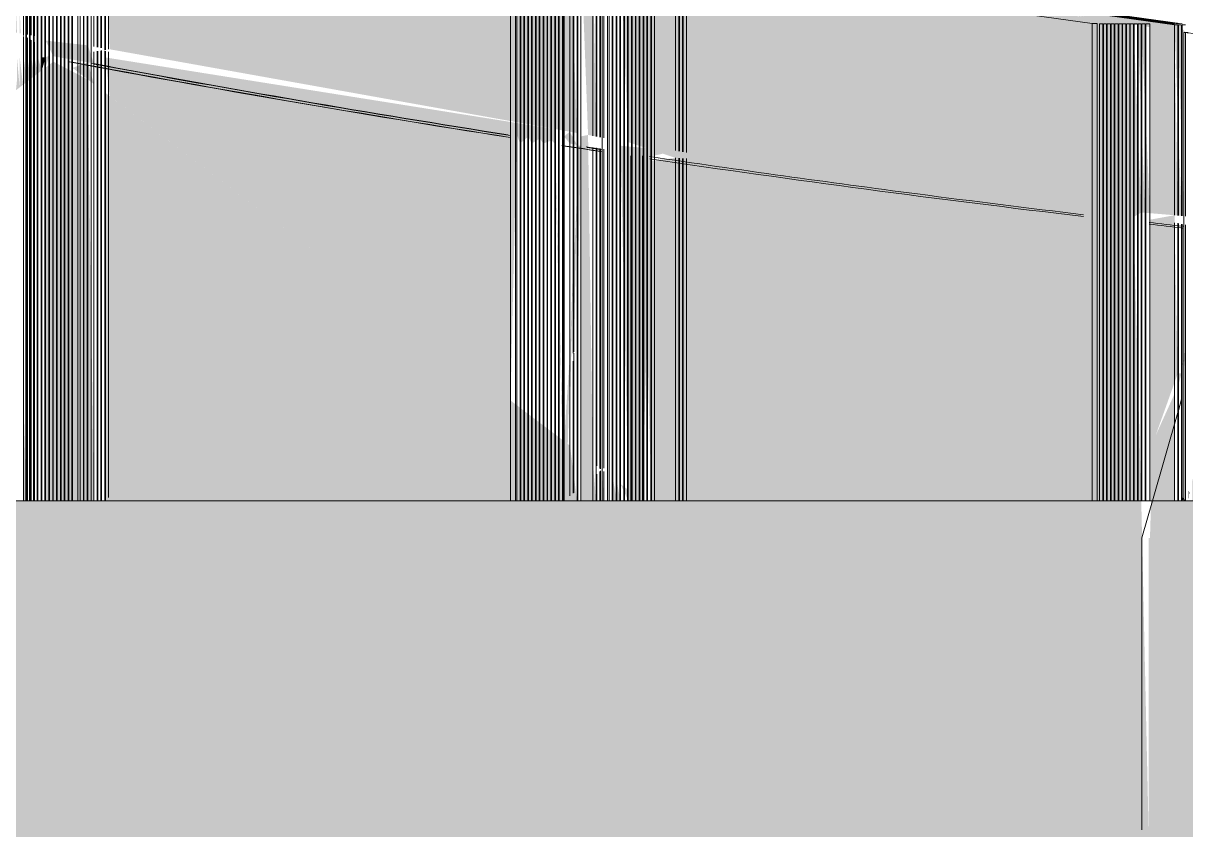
# Model space of a CAD drawing. Header units: millimetres. Extents: x 855 to 48623, y -2192 to 8255.
# Drawn here: x 22694.27 to 22732.24, y 4953.17 to 4979.5 of the extents above; entities that cross this region are included whole.
import ezdxf

# ---------------------------------------------------------------- set-up
doc = ezdxf.new("R2010")
doc.units = ezdxf.units.MM
for name, color, linetype, lineweight, true_color, transparency in [('I-FURN-10', 7, 'Continuous', 9, 0xf9f9f9, 0.7), ('I-FURN-11', 7, 'Continuous', 9, 0xe7e6e1, 0.7), ('I-FURN-12', 7, 'Continuous', 9, 0xf7f7f7, 0.7)]:
    doc.layers.add(name, color=color, linetype=linetype, lineweight=lineweight, true_color=true_color, transparency=transparency)
for name, color, linetype, lineweight, true_color in [('I-FURN-17', 7, 'Continuous', 9, 0xe6e6e4), ('I-FURN-23', 7, 'Continuous', 9, 0xe4e3de), ('I-FURN-24', 7, 'Continuous', 9, 0xe4e3e1), ('I-FURN-25', 7, 'Continuous', 9, 0xd0d0d0), ('I-FURN-26', 7, 'Continuous', 9, 0xdbdbdb), ('I-FURN-29', 7, 'Continuous', 9, 0xe4e3e2), ('I-FURN-30', 7, 'Continuous', 9, 0xe0e0dd), ('I-FURN-31', 7, 'Continuous', 9, 0xe3e2de), ('I-FURN-32', 7, 'Continuous', 9, 0xe2e1de), ('I-FURN-36', 7, 'Continuous', 9, 0xe5e5e1), ('I-FURN-38', 7, 'Continuous', 9, 0xdededc), ('I-FURN-41', 7, 'Continuous', 9, 0xd6d6d5), ('I-FURN-42', 7, 'Continuous', 9, 0xdbdad8), ('I-FURN-43', 7, 'Continuous', 9, 0xdeddda), ('I-FURN-44', 7, 'Continuous', 9, 0xe0dfdc), ('I-FURN-49', 7, 'Continuous', 9, 0xe2e1dc), ('I-FURN-52', 7, 'Continuous', 9, 0xcbcbc9), ('I-FURN-55', 7, 'Continuous', 9, 0xe0dfda), ('I-FURN-6', 7, 'Continuous', 9, 0xc0c0c0), ('I-FURN-61', 7, 'Continuous', 9, 0xd3d3d0), ('I-FURN-62', 7, 'Continuous', 9, 0xdddcd8), ('I-FURN-67', 7, 'Continuous', 9, 0xd9d8d5), ('I-FURN-70', 7, 'Continuous', 9, 0xe3e2dd), ('I-FURN-73', 7, 'Continuous', 9, 0xe3e2e1), ('I-FURN-74', 7, 'Continuous', 9, 0xe5e4e2), ('I-FURN-75', 7, 'Continuous', 9, 0xe9e9e5), ('I-FURN-76', 7, 'Continuous', 9, 0xe5e4e1), ('I-FURN-77', 7, 'Continuous', 9, 0xe1e1df), ('I-FURN-78', 7, 'Continuous', 9, 0xdfdfdf), ('I-FURN-81', 7, 'Continuous', 9, 0xe2e1dd), ('I-FURN-9', 7, 'Continuous', 9, 0xd1d1d1)]:
    doc.layers.add(name, color=color, linetype=linetype, lineweight=lineweight, true_color=true_color)

# ---------------------------------------------------------------- blocks, each defined once
blk = doc.blocks.new('iMac_G5_Computer_17quot_Screen_Model_4681 - iMac_G5_Computer_17quot_Screen_Model_4681-V20-Развертка 2_03-2')
at = {"layer": 'I-FURN-10'}
h = blk.add_hatch(color=256, dxfattribs=at)
h.paths.add_polyline_path([(2699.997, 4963.912), (2700.617, 4963.912), (2700.617, 4967.401), (2699.997, 4966.032), (2699.852, 4963.912)])
h.paths.add_polyline_path([(2701.33, 4963.912), (2701.456, 4963.912), (2701.33, 4964.488)])
h.paths.add_polyline_path([(2719.616, 4971.492), (2719.347, 4971.59), (2719.514, 4971.527)])
h.paths.add_polyline_path([(2719.616, 4971.663), (2719.616, 4975.4), (2719.101, 4975.124), (2719.36, 4971.684), (2719.514, 4971.671)])
h = blk.add_hatch(color=256, dxfattribs=at)
h.paths.add_polyline_path([(2701.204, 4963.912), (2701.33, 4963.912), (2701.204, 4964.633)])
h.paths.add_polyline_path([(2700.723, 4963.912), (2700.743, 4964.164), (2700.723, 4964.184)])
h.paths.add_polyline_path([(2721.114, 4963.912), (2721.24, 4964.201), (2721.114, 4964.154)])
h.paths.add_polyline_path([(2702.085, 4963.912), (2702.115, 4963.912), (2701.982, 4963.912)])
h.paths.add_polyline_path([(2725.089, 4970.745), (2724.885, 4971.227), (2721.27, 4971.473), (2721.449, 4970.973), (2725.076, 4970.746)])
h.paths.add_polyline_path([(2716.926, 4971.327), (2716.902, 4971.887), (2707.306, 4972.454), (2706.985, 4972.225), (2716.902, 4971.329)])
h = blk.add_hatch(color=256, dxfattribs=at)
h.paths.add_polyline_path([(2700.974, 4963.912), (2700.994, 4963.912), (2700.974, 4963.932)])
h.paths.add_polyline_path([(2719.101, 4963.912), (2719.616, 4963.912), (2719.616, 4968.118), (2719.101, 4968.225), (2719.101, 4965.432)])
h.paths.add_polyline_path([(2720.27, 4963.912), (2720.429, 4963.912), (2720.27, 4964.609)])
h.paths.add_polyline_path([(2700.849, 4963.912), (2700.868, 4964.038), (2700.849, 4964.058)])
h = blk.add_hatch(color=256, dxfattribs=at)
h.paths.add_polyline_path([(2701.079, 4963.912), (2701.1, 4964.193), (2701.079, 4964.251)])
h.paths.add_polyline_path([(2700.926, 4963.912), (2700.974, 4963.932), (2700.926, 4963.98)])
for points in [[(2701.079, 4962.7), (2724.741, 4962.7), (2724.741, 4963.912), (2699.852, 4963.912), (2699.816, 4962.7), (2700.994, 4962.7)], [(2700.868, 4963.912), (2700.926, 4963.98), (2700.868, 4964.038)], [(2718.458, 4953.175), (2724.741, 4953.175), (2724.741, 4962.7), (2699.77, 4962.7), (2699.77, 4953.175), (2718.045, 4953.175)]]:
    blk.add_hatch(color=256, dxfattribs=at).paths.add_polyline_path(points)
at = {"layer": 'I-FURN-11'}
h = blk.add_hatch(color=256, dxfattribs=at)
h.paths.add_polyline_path([(2662.701, 4963.912), (2662.806, 4963.912), (2662.681, 4963.912)])
h.paths.add_polyline_path([(2663.238, 4963.912), (2663.253, 4963.912), (2663.238, 4967.846)])
h.paths.add_polyline_path([(2662.806, 4979.191), (2662.555, 4985.619), (2662.681, 4985.512), (2662.701, 4979.21)])
h = blk.add_hatch(color=256, dxfattribs=at)
h.paths.add_polyline_path([(2662.896, 4963.912), (2662.927, 4963.912), (2662.806, 4963.912)])
h.paths.add_polyline_path([(2663.002, 4963.912), (2663.113, 4963.912), (2663.002, 4967.795)])
h.paths.add_polyline_path([(2662.927, 4979.17), (2662.681, 4985.634), (2662.806, 4985.512), (2662.9, 4979.174)])
h = blk.add_hatch(color=256, dxfattribs=at)
h.paths.add_polyline_path([(2662.701, 4977.258), (2662.806, 4977.339), (2662.701, 4978.383)])
h.paths.add_polyline_path([(2662.896, 4977.407), (2663.002, 4977.488), (2662.896, 4978.383)])
h.paths.add_polyline_path([(2663.022, 4977.503), (2663.128, 4977.584), (2663.022, 4978.383)])
h.paths.add_polyline_path([(2663.147, 4977.599), (2663.253, 4977.68), (2663.147, 4978.383)])
h.paths.add_polyline_path([(2663.113, 4985.072), (2662.896, 4985.614), (2663.002, 4985.563), (2663.093, 4985.075)])
h = blk.add_hatch(color=256, dxfattribs=at)
h.paths.add_polyline_path([(2662.806, 4977.339), (2662.896, 4977.407), (2662.806, 4978.383)])
h.paths.add_polyline_path([(2663.002, 4977.488), (2663.022, 4977.503), (2663.002, 4978.383)])
h.paths.add_polyline_path([(2663.128, 4977.584), (2663.147, 4977.599), (2663.128, 4978.383)])
h.paths.add_polyline_path([(2663.253, 4977.68), (2663.273, 4977.696), (2663.253, 4978.383)])
h.paths.add_polyline_path([(2663.238, 4985.053), (2663.002, 4985.619), (2663.128, 4985.563), (2663.147, 4985.069)])
h = blk.add_hatch(color=256, dxfattribs=at)
h.paths.add_polyline_path([(2683.241, 4963.912), (2682.523, 4964.458), (2682.774, 4963.912), (2683.152, 4963.912)])
h.paths.add_polyline_path([(2698.092, 4963.912), (2699.531, 4963.912), (2699.279, 4973.174), (2699.531, 4973.323), (2699.279, 4979.504), (2682.523, 4981.587), (2682.774, 4975.618), (2684.317, 4975.105), (2683.241, 4974.976), (2683.529, 4963.912), (2697.926, 4963.912)])
h.paths.add_polyline_path([(2680.141, 4963.912), (2681.102, 4963.912), (2680.87, 4965.712), (2665.695, 4977.228), (2665.695, 4963.912), (2680.121, 4963.912)])
h.paths.add_polyline_path([(2681.102, 4975.917), (2680.87, 4982.204), (2665.695, 4984.634), (2665.833, 4978.65), (2680.996, 4975.936)])
for points in [[(2700.994, 4979.19), (2700.716, 4979.484), (2678.927, 4982.701), (2684.569, 4981.736), (2700.974, 4979.192)], [(2663.273, 4977.696), (2663.379, 4977.777), (2663.273, 4978.383)], [(2681.617, 4965.145), (2681.461, 4975.853), (2681.228, 4975.806), (2681.228, 4965.44)], [(2680.996, 4968.773), (2681.102, 4973.927), (2680.996, 4971.636)], [(2681.102, 4970.386), (2681.122, 4973.927), (2681.102, 4971.659)], [(2663.364, 4963.912), (2663.379, 4963.912), (2663.364, 4967.873)], [(2682.397, 4963.912), (2682.523, 4963.912), (2682.397, 4964.553)]]:
    blk.add_hatch(color=256, dxfattribs=at).paths.add_polyline_path(points)
h = blk.add_hatch(color=256, dxfattribs=at)
h.paths.add_polyline_path([(2699.657, 4973.312), (2699.405, 4979.504), (2699.531, 4979.365), (2699.551, 4973.321)])
h.paths.add_polyline_path([(2681.102, 4982.149), (2680.87, 4982.227), (2680.996, 4982.168)])
h = blk.add_hatch(color=256, dxfattribs=at)
h.paths.add_polyline_path([(2699.677, 4963.912), (2699.816, 4963.912), (2699.657, 4963.912)])
h.paths.add_polyline_path([(2699.816, 4973.299), (2699.531, 4979.524), (2699.657, 4979.468), (2699.677, 4973.311)])
h.paths.add_polyline_path([(2681.723, 4975.806), (2681.617, 4982.032), (2681.228, 4981.987), (2681.461, 4975.853), (2681.617, 4975.825)])
h.paths.add_polyline_path([(2681.723, 4982.032), (2681.617, 4982.057), (2681.617, 4982.049)])
h.paths.add_polyline_path([(2681.228, 4982.127), (2680.976, 4982.23), (2681.122, 4982.146)])
h = blk.add_hatch(color=256, dxfattribs=at)
h.paths.add_polyline_path([(2699.852, 4963.912), (2699.997, 4966.032), (2700.723, 4968.067), (2700.617, 4972.958), (2699.816, 4973.087), (2699.816, 4963.912)])
h.paths.add_polyline_path([(2681.122, 4970.689), (2681.228, 4975.511), (2681.122, 4975.501), (2681.122, 4971.663)])
h.paths.add_polyline_path([(2700.723, 4973.224), (2700.617, 4979.445), (2699.816, 4979.445), (2699.816, 4973.299), (2700.617, 4973.233)])
h.paths.add_polyline_path([(2684.317, 4981.59), (2684.317, 4981.607), (2683.529, 4981.7)])
h.paths.add_polyline_path([(2681.723, 4982.013), (2681.617, 4982.049), (2681.617, 4982.032)])
h.paths.add_polyline_path([(2681.723, 4982.038), (2681.617, 4982.151), (2681.617, 4982.057)])
h = blk.add_hatch(color=256, dxfattribs=at)
h.paths.add_polyline_path([(2700.723, 4967.635), (2700.849, 4968.067), (2700.723, 4968.067)])
h.paths.add_polyline_path([(2700.926, 4968.084), (2700.974, 4968.734), (2700.926, 4968.734)])
h.paths.add_polyline_path([(2700.849, 4973.214), (2700.617, 4979.463), (2700.723, 4979.445), (2700.743, 4973.223)])
h.paths.add_polyline_path([(2684.317, 4981.607), (2684.317, 4981.625), (2683.529, 4981.718)])
h.paths.add_polyline_path([(2681.849, 4982.015), (2681.617, 4982.173), (2681.743, 4982.034)])
h = blk.add_hatch(color=256, dxfattribs=at)
h.paths.add_polyline_path([(2700.849, 4967.913), (2700.926, 4968.734), (2700.849, 4968.067)])
h.paths.add_polyline_path([(2700.974, 4968.19), (2700.994, 4968.734), (2700.974, 4968.734)])
h.paths.add_polyline_path([(2700.617, 4972.958), (2700.617, 4973.233), (2699.816, 4973.087)])
h.paths.add_polyline_path([(2700.926, 4973.208), (2700.723, 4979.465), (2700.849, 4979.445), (2700.868, 4973.212)])
h.paths.add_polyline_path([(2684.317, 4981.625), (2684.317, 4981.662), (2683.529, 4981.736)])
h.paths.add_polyline_path([(2681.975, 4981.992), (2681.723, 4982.177), (2681.869, 4982.011)])
h = blk.add_hatch(color=256, dxfattribs=at)
h.paths.add_polyline_path([(2681.864, 4963.912), (2681.927, 4963.912), (2681.849, 4963.912)])
h.paths.add_polyline_path([(2686.36, 4974.976), (2686.36, 4974.887), (2690.698, 4974.2)])
h.paths.add_polyline_path([(2683.241, 4963.912), (2683.529, 4975.154), (2684.317, 4975.342), (2682.523, 4975.501), (2682.774, 4964.267), (2683.152, 4963.98)])
h.paths.add_polyline_path([(2680.644, 4965.883), (2680.372, 4976.048), (2665.695, 4978.383), (2665.833, 4977.124), (2678.927, 4967.186), (2679.134, 4975.864), (2679.24, 4975.574), (2679.512, 4975.8), (2679.617, 4975.574), (2679.889, 4975.737), (2679.995, 4975.574), (2680.266, 4975.673), (2680.372, 4975.574), (2680.624, 4965.899)])
h.paths.add_polyline_path([(2681.102, 4975.532), (2680.858, 4975.961), (2680.677, 4975.799), (2680.87, 4975.571), (2680.996, 4975.55)])
h = blk.add_hatch(color=256, dxfattribs=at)
h.paths.add_polyline_path([(2681.927, 4963.912), (2681.975, 4963.912), (2681.927, 4964.91)])
h.paths.add_polyline_path([(2680.799, 4965.766), (2680.87, 4968.734), (2680.677, 4965.858)])
h.paths.add_polyline_path([(2680.976, 4968.47), (2680.996, 4971.636), (2680.976, 4968.734)])
h = blk.add_hatch(color=256, dxfattribs=at)
h.paths.add_polyline_path([(2681.228, 4963.912), (2681.723, 4963.912), (2681.617, 4965.145), (2681.228, 4965.44), (2681.228, 4964.364)])
h.paths.add_polyline_path([(2682.271, 4963.912), (2682.397, 4963.912), (2682.271, 4964.649)])
h.paths.add_polyline_path([(2680.87, 4966.857), (2680.976, 4971.632), (2680.87, 4968.734)])
at = {"layer": 'I-FURN-12'}
for points in [[(2700.418, 4950), (2702.92, 4950), (2702.92, 4953.175), (2699.77, 4953.175), (2699.531, 4963.912), (2642.914, 4963.912), (2642.914, 4982.323), (2633.242, 4984.593), (2633.242, 4978.932), (2611.915, 4978.932), (2611.915, 4990.279), (2610.662, 4989.9), (2610.139, 4989.498), (2609.326, 4987.735), (2606.742, 4950.78), (2607.717, 4950), (2699.77, 4950)], [(2663.379, 4977.777), (2663.49, 4977.861), (2663.379, 4978.383)], [(2663.49, 4977.861), (2663.616, 4977.957), (2663.49, 4978.383)], [(2663.616, 4977.957), (2663.742, 4978.383), (2663.616, 4978.383)]]:
    blk.add_hatch(color=256, dxfattribs=at).paths.add_polyline_path(points)
h = blk.add_hatch(color=256, dxfattribs=at)
h.paths.add_polyline_path([(2703.317, 4972.594), (2703.317, 4973.01), (2701.708, 4973.102), (2701.982, 4972.736), (2702.996, 4972.626)])
h.paths.add_polyline_path([(2665.318, 4978.19), (2665.122, 4978.777), (2663.742, 4978.935), (2663.993, 4978.421), (2665.122, 4978.223)])
h.paths.add_polyline_path([(2629.228, 4986.277), (2629.228, 4986.428), (2624.178, 4987.61)])
h = blk.add_hatch(color=256, dxfattribs=at)
h.paths.add_polyline_path([(2645.242, 4963.912), (2645.305, 4964.018), (2645.242, 4964.005)])
h.paths.add_polyline_path([(2645.815, 4964.35), (2646.596, 4964.948), (2646.401, 4982.082), (2645.815, 4982.143), (2645.815, 4965.059)])
h.paths.add_polyline_path([(2665.318, 4977.514), (2665.122, 4978.223), (2664.622, 4978.042), (2665.122, 4977.663)])
h.paths.add_polyline_path([(2663.742, 4978.054), (2663.867, 4978.447), (2663.742, 4978.383)])
h = blk.add_hatch(color=256, dxfattribs=at)
h.paths.add_polyline_path([(2663.742, 4963.912), (2665.318, 4963.912), (2665.122, 4977.663), (2663.993, 4978.246), (2663.742, 4978.054), (2663.742, 4967.953)])
h.paths.add_polyline_path([(2645.841, 4963.912), (2646.596, 4963.912), (2646.401, 4964.798), (2645.815, 4964.127), (2645.815, 4963.912)])
at = {"layer": 'I-FURN-17'}
for p, q in [((2663.273, 4978.942), (2663.273, 4978.57)), ((2663.379, 4977.777), (2663.379, 4978.877))]:
    blk.add_line(p, q, dxfattribs=at)
at = {"layer": 'I-FURN-23'}
for p, q in [((2663.973, 4963.912), (2663.973, 4984.887)), ((2663.993, 4963.912), (2663.993, 4984.884)), ((2664.099, 4963.912), (2664.099, 4984.865)), ((2664.119, 4963.912), (2664.119, 4984.861)), ((2664.225, 4963.912), (2664.225, 4984.842)), ((2664.245, 4963.912), (2664.245, 4984.839)), ((2664.351, 4963.912), (2664.351, 4984.82)), ((2664.371, 4963.912), (2664.371, 4984.816)), ((2664.477, 4963.912), (2664.477, 4984.797)), ((2664.497, 4963.912), (2664.497, 4984.794)), ((2664.602, 4963.912), (2664.602, 4984.775)), ((2664.622, 4963.912), (2664.622, 4984.771)), ((2664.795, 4963.912), (2664.795, 4984.74)), ((2664.871, 4984.726), (2664.871, 4978.733)), ((2664.977, 4978.714), (2664.977, 4984.707)), ((2664.996, 4984.704), (2664.996, 4978.71)), ((2665.102, 4978.692), (2665.102, 4984.685)), ((2665.122, 4978.688), (2665.122, 4984.681)), ((2665.228, 4984.662), (2665.228, 4978.669)), ((2665.318, 4978.742), (2665.318, 4984.646)), ((2665.424, 4978.723), (2665.424, 4984.627)), ((2665.443, 4978.719), (2665.443, 4984.624)), ((2665.549, 4978.7), (2665.549, 4984.605)), ((2665.569, 4978.697), (2665.569, 4984.601)), ((2665.675, 4978.624), (2665.675, 4984.582)), ((2665.695, 4978.628), (2665.695, 4984.578)), ((2665.801, 4978.65), (2665.801, 4984.559)), ((2683.006, 4963.912), (2683.006, 4981.584)), ((2683.026, 4963.912), (2683.026, 4981.581)), ((2683.132, 4963.912), (2683.132, 4981.566)), ((2683.152, 4963.912), (2683.152, 4981.564)), ((2683.258, 4963.912), (2683.258, 4981.549)), ((2683.278, 4963.912), (2683.278, 4981.546)), ((2683.384, 4963.912), (2683.384, 4981.531)), ((2683.403, 4963.912), (2683.403, 4981.528)), ((2683.509, 4963.912), (2683.509, 4981.513)), ((2683.529, 4963.912), (2683.529, 4981.51)), ((2683.635, 4963.912), (2683.635, 4981.496)), ((2684.317, 4975.342), (2684.317, 4981.4)), ((2684.423, 4975.323), (2684.423, 4981.385)), ((2684.443, 4975.319), (2684.443, 4981.382)), ((2684.549, 4975.3), (2684.549, 4981.367)), ((2684.569, 4975.297), (2684.569, 4981.364)), ((2684.675, 4975.278), (2684.675, 4981.349)), ((2664.871, 4978.733), (2664.871, 4963.912)), ((2664.977, 4963.912), (2664.977, 4978.714)), ((2664.996, 4978.71), (2664.996, 4963.912)), ((2665.102, 4963.912), (2665.102, 4978.692)), ((2665.122, 4963.912), (2665.122, 4978.688)), ((2665.228, 4978.669), (2665.228, 4963.912)), ((2665.318, 4963.912), (2665.318, 4977.514)), ((2665.424, 4963.912), (2665.424, 4977.434)), ((2665.443, 4963.912), (2665.443, 4977.419)), ((2665.549, 4963.912), (2665.549, 4977.339)), ((2665.569, 4963.912), (2665.569, 4977.324)), ((2665.675, 4963.912), (2665.675, 4977.243)), ((2665.695, 4963.912), (2665.695, 4977.228)), ((2665.801, 4964.024), (2665.801, 4977.148)), ((2682.857, 4975.172), (2682.857, 4963.912)), ((2683.241, 4975.172), (2683.241, 4963.912)), ((2684.317, 4963.912), (2684.317, 4975.105)), ((2684.423, 4963.912), (2684.423, 4975.098)), ((2684.443, 4963.912), (2684.443, 4975.097)), ((2684.549, 4963.912), (2684.549, 4975.09)), ((2684.569, 4963.912), (2684.569, 4975.089)), ((2684.675, 4963.912), (2684.675, 4975.082)), ((2663.742, 4963.912), (2663.848, 4963.912)), ((2663.848, 4963.912), (2678.927, 4963.912)), ((2678.927, 4963.912), (2663.867, 4963.912)), ((2663.867, 4963.912), (2663.973, 4963.912)), ((2663.973, 4963.912), (2678.927, 4963.912)), ((2678.927, 4963.912), (2663.993, 4963.912)), ((2663.993, 4963.912), (2664.099, 4963.912)), ((2664.099, 4963.912), (2678.927, 4963.912)), ((2678.927, 4963.912), (2664.119, 4963.912)), ((2664.119, 4963.912), (2664.225, 4963.912)), ((2664.225, 4963.912), (2678.927, 4963.912)), ((2678.927, 4963.912), (2664.245, 4963.912)), ((2664.245, 4963.912), (2664.351, 4963.912)), ((2664.351, 4963.912), (2678.927, 4963.912)), ((2678.927, 4963.912), (2664.371, 4963.912)), ((2664.371, 4963.912), (2664.477, 4963.912)), ((2664.477, 4963.912), (2678.927, 4963.912)), ((2678.927, 4963.912), (2664.497, 4963.912)), ((2664.497, 4963.912), (2664.602, 4963.912)), ((2664.602, 4963.912), (2678.927, 4963.912)), ((2678.927, 4963.912), (2664.622, 4963.912)), ((2664.622, 4963.912), (2664.795, 4963.912)), ((2678.927, 4963.912), (2664.622, 4963.912)), ((2664.622, 4963.912), (2678.927, 4963.912)), ((2664.795, 4963.912), (2678.927, 4963.912)), ((2664.871, 4963.912), (2664.977, 4963.912)), ((2678.927, 4963.912), (2664.871, 4963.912)), ((2664.977, 4963.912), (2678.927, 4963.912)), ((2664.996, 4963.912), (2665.102, 4963.912)), ((2678.927, 4963.912), (2664.996, 4963.912)), ((2665.102, 4963.912), (2678.927, 4963.912)), ((2678.927, 4963.912), (2665.122, 4963.912)), ((2665.122, 4963.912), (2665.228, 4963.912)), ((2665.228, 4963.912), (2678.927, 4963.912)), ((2678.927, 4963.912), (2665.335, 4963.912)), ((2682.774, 4963.912), (2682.88, 4963.912)), ((2682.88, 4963.912), (2697.926, 4963.912)), ((2697.926, 4963.912), (2682.9, 4963.912)), ((2682.9, 4963.912), (2683.006, 4963.912)), ((2683.006, 4963.912), (2697.926, 4963.912)), ((2697.926, 4963.912), (2683.026, 4963.912)), ((2683.026, 4963.912), (2683.132, 4963.912)), ((2683.132, 4963.912), (2697.926, 4963.912)), ((2697.926, 4963.912), (2683.152, 4963.912)), ((2683.152, 4963.912), (2683.258, 4963.912)), ((2683.258, 4963.912), (2697.926, 4963.912)), ((2697.926, 4963.912), (2683.278, 4963.912)), ((2683.278, 4963.912), (2683.384, 4963.912)), ((2683.384, 4963.912), (2697.926, 4963.912)), ((2697.926, 4963.912), (2683.403, 4963.912)), ((2683.403, 4963.912), (2683.509, 4963.912)), ((2683.509, 4963.912), (2697.926, 4963.912)), ((2697.926, 4963.912), (2683.529, 4963.912)), ((2683.529, 4963.912), (2683.635, 4963.912)), ((2683.529, 4963.912), (2697.926, 4963.912)), ((2697.926, 4963.912), (2683.529, 4963.912)), ((2684.317, 4963.912), (2683.529, 4963.912)), ((2683.529, 4963.912), (2684.317, 4963.912)), ((2683.529, 4963.912), (2684.317, 4963.912)), ((2697.926, 4963.912), (2683.529, 4963.912)), ((2683.529, 4963.912), (2697.926, 4963.912)), ((2683.635, 4963.912), (2697.926, 4963.912)), ((2697.926, 4963.912), (2684.317, 4963.912)), ((2684.317, 4963.912), (2684.423, 4963.912)), ((2684.423, 4963.912), (2697.926, 4963.912)), ((2697.926, 4963.912), (2684.443, 4963.912)), ((2684.443, 4963.912), (2684.549, 4963.912)), ((2684.549, 4963.912), (2697.926, 4963.912)), ((2697.926, 4963.912), (2684.569, 4963.912)), ((2684.569, 4963.912), (2684.675, 4963.912)), ((2697.926, 4963.912), (2684.569, 4963.912)), ((2684.569, 4963.912), (2697.926, 4963.912)), ((2684.569, 4963.912), (2697.926, 4963.912)), ((2684.675, 4963.912), (2697.926, 4963.912))]:
    blk.add_line(p, q, dxfattribs=at)
for centre, start_param, end_param in [((2756.959, 5473.768), 2.957171, 2.986011), ((2757.009, 5473.768), 2.957264, 2.986043), ((2757.456, 5473.768), 2.957606, 2.98501), ((2757.393, 5473.768), 2.957925, 2.985271), ((2757.456, 5473.768), 2.994289, 3.011822), ((2756.959, 5473.768), 2.99529, 3.023646), ((2757.456, 5473.768), 3.011822, 3.022657)]:
    blk.add_ellipse(centre, major_axis=(0, 504.08), ratio=0.999978, start_param=start_param, end_param=end_param, dxfattribs=at)
at = {"layer": 'I-FURN-24'}
for p, q in [((2663.147, 4978.597), (2663.147, 4977.599)), ((2663.253, 4963.912), (2663.147, 4963.912)), ((2663.379, 4963.912), (2663.273, 4963.912)), ((2678.927, 4963.912), (2665.318, 4963.912)), ((2665.318, 4963.912), (2665.424, 4963.912)), ((2665.335, 4963.912), (2678.927, 4963.912)), ((2665.424, 4963.912), (2678.927, 4963.912)), ((2678.927, 4963.912), (2665.443, 4963.912)), ((2665.443, 4963.912), (2665.549, 4963.912)), ((2665.549, 4963.912), (2678.927, 4963.912)), ((2678.927, 4963.912), (2665.569, 4963.912)), ((2665.569, 4963.912), (2665.675, 4963.912)), ((2665.675, 4963.912), (2678.927, 4963.912)), ((2678.927, 4963.912), (2665.695, 4963.912)), ((2681.617, 4963.912), (2681.228, 4963.912)), ((2681.228, 4963.912), (2681.617, 4963.912)), ((2681.617, 4963.912), (2681.228, 4963.912)), ((2681.228, 4963.912), (2681.617, 4963.912)), ((2681.228, 4963.912), (2681.617, 4963.912)), ((2681.617, 4963.912), (2681.228, 4963.912))]:
    blk.add_line(p, q, dxfattribs=at)
at = {"layer": 'I-FURN-25'}
for p, q in [((2700.617, 4972.988), (2700.617, 4963.912)), ((2700.723, 4963.912), (2700.723, 4972.969)), ((2700.849, 4963.912), (2700.849, 4972.946)), ((2678.927, 4963.912), (2662.927, 4963.912)), ((2679.092, 4963.912), (2678.927, 4963.912)), ((2679.24, 4963.912), (2679.134, 4963.912)), ((2679.366, 4963.912), (2679.26, 4963.912)), ((2679.492, 4963.912), (2679.386, 4963.912)), ((2679.617, 4963.912), (2679.512, 4963.912)), ((2679.743, 4963.912), (2679.637, 4963.912)), ((2679.869, 4963.912), (2679.763, 4963.912)), ((2679.995, 4963.912), (2679.889, 4963.912)), ((2680.121, 4963.912), (2680.015, 4963.912)), ((2680.247, 4963.912), (2680.141, 4963.912)), ((2680.372, 4963.912), (2680.266, 4963.912)), ((2680.498, 4963.912), (2680.392, 4963.912)), ((2680.624, 4963.912), (2680.518, 4963.912)), ((2680.677, 4963.912), (2680.644, 4963.912)), ((2681.927, 4963.912), (2680.677, 4963.912)), ((2697.926, 4963.912), (2681.927, 4963.912)), ((2698.092, 4963.912), (2697.926, 4963.912)), ((2698.273, 4963.912), (2698.167, 4963.912)), ((2698.399, 4963.912), (2698.293, 4963.912)), ((2698.524, 4963.912), (2698.418, 4963.912)), ((2698.65, 4963.912), (2698.544, 4963.912)), ((2698.776, 4963.912), (2698.67, 4963.912)), ((2698.902, 4963.912), (2698.796, 4963.912)), ((2699.028, 4963.912), (2698.922, 4963.912)), ((2699.153, 4963.912), (2699.047, 4963.912)), ((2699.279, 4963.912), (2699.173, 4963.912)), ((2699.405, 4963.912), (2699.299, 4963.912)), ((2699.531, 4963.912), (2699.425, 4963.912)), ((2699.551, 4962.7), (2699.898, 4963.912)), ((2699.657, 4963.912), (2699.551, 4963.912)), ((2699.816, 4963.912), (2699.677, 4963.912)), ((2700.926, 4963.912), (2699.816, 4963.912)), ((2716.926, 4963.912), (2700.926, 4963.912)), ((2699.551, 4962.7), (2699.551, 4953.175))]:
    blk.add_line(p, q, dxfattribs=at)
blk.add_ellipse((2757.456, 5473.768), major_axis=(0, 504.08), ratio=0.999978, start_param=3.026936, end_param=3.029148, dxfattribs=at)
at = {"layer": 'I-FURN-26'}
for p, q in [((2700.617, 4963.912), (2699.816, 4963.912)), ((2699.816, 4963.912), (2700.926, 4963.912)), ((2700.723, 4963.912), (2700.617, 4963.912)), ((2700.849, 4963.912), (2700.743, 4963.912))]:
    blk.add_line(p, q, dxfattribs=at)
at = {"layer": 'I-FURN-29'}
for p, q in [((2663.128, 4963.912), (2663.022, 4963.912)), ((2681.617, 4963.912), (2681.228, 4963.912)), ((2681.228, 4963.912), (2681.927, 4963.912)), ((2681.723, 4963.912), (2681.617, 4963.912)), ((2681.849, 4963.912), (2681.743, 4963.912)), ((2681.975, 4963.912), (2681.869, 4963.912))]:
    blk.add_line(p, q, dxfattribs=at)
at = {"layer": 'I-FURN-30'}
for p, q in [((2663.022, 4977.503), (2663.022, 4963.912)), ((2663.128, 4963.912), (2663.128, 4977.584)), ((2681.743, 4964.786), (2681.743, 4963.912)), ((2681.869, 4964.889), (2681.869, 4963.912)), ((2681.975, 4963.912), (2681.975, 4964.873)), ((2700.617, 4963.912), (2699.816, 4963.912)), ((2699.816, 4963.912), (2700.617, 4963.912))]:
    blk.add_line(p, q, dxfattribs=at)
at = {"layer": 'I-FURN-31'}
for p, q in [((2663.273, 4977.696), (2663.273, 4963.912)), ((2663.379, 4963.912), (2663.379, 4977.777)), ((2663.616, 4963.912), (2663.722, 4963.912)), ((2663.722, 4963.912), (2678.927, 4963.912)), ((2678.927, 4963.912), (2663.742, 4963.912)), ((2682.649, 4963.912), (2682.754, 4963.912)), ((2682.754, 4963.912), (2697.926, 4963.912)), ((2697.926, 4963.912), (2682.774, 4963.912)), ((2699.816, 4963.912), (2700.617, 4963.912)), ((2699.816, 4963.912), (2700.617, 4963.912))]:
    blk.add_line(p, q, dxfattribs=at)
at = {"layer": 'I-FURN-32'}
for p, q in [((2663.147, 4977.599), (2663.147, 4963.912)), ((2663.253, 4963.912), (2663.253, 4977.68)), ((2699.816, 4963.912), (2700.617, 4963.912)), ((2700.617, 4963.912), (2699.816, 4963.912))]:
    blk.add_line(p, q, dxfattribs=at)
at = {"layer": 'I-FURN-36'}
for p, q in [((2665.695, 4963.912), (2665.801, 4963.912)), ((2665.695, 4963.912), (2678.927, 4963.912)), ((2665.801, 4963.912), (2678.927, 4963.912)), ((2681.228, 4963.912), (2681.617, 4963.912)), ((2681.228, 4963.912), (2681.617, 4963.912))]:
    blk.add_line(p, q, dxfattribs=at)
at = {"layer": 'I-FURN-38'}
for p, q in [((2681.617, 4965.145), (2681.617, 4963.912)), ((2681.723, 4963.912), (2681.723, 4965.064)), ((2681.849, 4963.912), (2681.849, 4964.873)), ((2680.677, 4963.912), (2681.927, 4963.912)), ((2680.976, 4963.912), (2680.87, 4963.912)), ((2681.102, 4963.912), (2680.996, 4963.912)), ((2681.228, 4963.912), (2681.122, 4963.912)), ((2681.927, 4963.912), (2681.228, 4963.912)), ((2700.617, 4963.912), (2699.816, 4963.912)), ((2699.816, 4963.912), (2700.617, 4963.912)), ((2700.974, 4963.912), (2700.868, 4963.912))]:
    blk.add_line(p, q, dxfattribs=at)
at = {"layer": 'I-FURN-41'}
for p, q in [((2680.87, 4964.071), (2680.87, 4975.87)), ((2680.976, 4968.734), (2680.976, 4975.851)), ((2681.102, 4963.912), (2681.102, 4975.828)), ((2681.228, 4963.912), (2681.228, 4975.806)), ((2681.431, 4975.445), (2681.923, 4975.37)), ((2700.743, 4972.965), (2700.743, 4963.912)), ((2700.868, 4972.942), (2700.868, 4963.912)), ((2700.974, 4963.912), (2700.974, 4972.923)), ((2680.976, 4964.158), (2680.976, 4968.47)), ((2662.927, 4963.912), (2663.093, 4963.912)), ((2663.093, 4963.912), (2678.927, 4963.912)), ((2678.927, 4963.912), (2663.113, 4963.912)), ((2680.677, 4963.912), (2681.927, 4963.912)), ((2681.927, 4963.912), (2680.677, 4963.912)), ((2681.927, 4963.912), (2682.092, 4963.912)), ((2682.092, 4963.912), (2697.926, 4963.912)), ((2697.926, 4963.912), (2682.145, 4963.912)), ((2700.926, 4963.912), (2701.059, 4963.912))]:
    blk.add_line(p, q, dxfattribs=at)
blk.add_ellipse((2757.009, 5473.768), major_axis=(0, 504.08), ratio=0.999978, start_param=2.989564, end_param=2.992079, dxfattribs=at)
at = {"layer": 'I-FURN-42'}
for p, q in [((2680.996, 4968.773), (2680.996, 4975.847)), ((2681.122, 4963.912), (2681.122, 4975.825)), ((2680.996, 4964.174), (2680.996, 4968.734)), ((2663.113, 4963.912), (2663.219, 4963.912)), ((2663.219, 4963.912), (2678.927, 4963.912)), ((2678.927, 4963.912), (2663.238, 4963.912)), ((2682.145, 4963.912), (2682.251, 4963.912)), ((2682.251, 4963.912), (2697.926, 4963.912)), ((2697.926, 4963.912), (2682.271, 4963.912))]:
    blk.add_line(p, q, dxfattribs=at)
at = {"layer": 'I-FURN-43'}
for p, q in [((2700.743, 4966.859), (2700.849, 4967.229)), ((2663.238, 4963.912), (2663.344, 4963.912)), ((2663.344, 4963.912), (2678.927, 4963.912)), ((2678.927, 4963.912), (2663.364, 4963.912)), ((2682.271, 4963.912), (2682.377, 4963.912)), ((2682.377, 4963.912), (2697.926, 4963.912)), ((2697.926, 4963.912), (2682.397, 4963.912))]:
    blk.add_line(p, q, dxfattribs=at)
at = {"layer": 'I-FURN-44'}
for p, q in [((2699.898, 4963.912), (2700.723, 4966.79)), ((2663.364, 4963.912), (2663.47, 4963.912)), ((2663.47, 4963.912), (2678.927, 4963.912)), ((2678.927, 4963.912), (2663.49, 4963.912)), ((2682.397, 4963.912), (2682.503, 4963.912)), ((2682.503, 4963.912), (2697.926, 4963.912)), ((2697.926, 4963.912), (2682.523, 4963.912))]:
    blk.add_line(p, q, dxfattribs=at)
at = {"layer": 'I-FURN-49'}
for p, q in [((2663.722, 4963.912), (2663.722, 4984.933)), ((2663.742, 4963.912), (2663.742, 4984.929)), ((2682.754, 4963.912), (2682.754, 4981.619)), ((2682.774, 4963.912), (2682.774, 4981.617))]:
    blk.add_line(p, q, dxfattribs=at)
at = {"layer": 'I-FURN-52'}
for p, q in [((2663.093, 4963.912), (2663.093, 4985.045)), ((2663.113, 4963.912), (2663.113, 4985.042)), ((2679.134, 4963.912), (2679.134, 4982.2)), ((2679.26, 4963.912), (2679.26, 4982.2)), ((2679.386, 4963.912), (2679.386, 4982.2)), ((2679.512, 4963.912), (2679.512, 4982.2)), ((2679.637, 4963.912), (2679.637, 4982.2)), ((2679.763, 4963.912), (2679.763, 4982.2)), ((2679.889, 4963.912), (2679.889, 4982.2)), ((2680.015, 4963.912), (2680.015, 4982.2)), ((2680.141, 4963.912), (2680.141, 4982.2)), ((2680.266, 4963.912), (2680.266, 4982.2)), ((2680.392, 4963.912), (2680.392, 4982.2)), ((2680.518, 4963.912), (2680.518, 4982.2)), ((2680.644, 4982.2), (2680.644, 4963.912)), ((2680.677, 4963.912), (2680.677, 4982.2)), ((2680.87, 4975.87), (2680.87, 4982.166)), ((2680.976, 4975.851), (2680.976, 4982.147)), ((2681.102, 4975.828), (2681.102, 4982.124)), ((2681.228, 4975.806), (2681.228, 4982.102)), ((2681.617, 4982.032), (2681.617, 4975.825)), ((2681.723, 4975.806), (2681.723, 4982.013)), ((2681.849, 4975.784), (2681.849, 4981.987)), ((2682.092, 4963.912), (2682.092, 4981.712)), ((2682.145, 4963.912), (2682.145, 4981.705)), ((2684.423, 4981.736), (2700.617, 4979.46)), ((2700.617, 4979.463), (2684.443, 4981.736)), ((2698.293, 4963.912), (2698.293, 4979.484)), ((2698.418, 4963.912), (2698.418, 4979.484)), ((2698.544, 4963.912), (2698.544, 4979.484)), ((2698.67, 4963.912), (2698.67, 4979.484)), ((2698.796, 4963.912), (2698.796, 4979.484)), ((2698.922, 4963.912), (2698.922, 4979.484)), ((2699.047, 4963.912), (2699.047, 4979.484)), ((2699.173, 4963.912), (2699.173, 4979.484)), ((2699.299, 4963.912), (2699.299, 4979.484)), ((2699.425, 4963.912), (2699.425, 4979.484)), ((2699.551, 4963.912), (2699.551, 4979.484)), ((2699.677, 4963.912), (2699.677, 4979.484)), ((2700.743, 4979.445), (2700.743, 4973.223)), ((2700.868, 4979.445), (2700.868, 4973.212)), ((2700.974, 4973.204), (2700.974, 4979.196)), ((2681.862, 4975.389), (2681.394, 4975.46))]:
    blk.add_line(p, q, dxfattribs=at)
blk.add_ellipse((2756.959, 5473.768), major_axis=(0, 504.08), ratio=0.999978, start_param=2.989539, end_param=2.992059, dxfattribs=at)
at = {"layer": 'I-FURN-55'}
for p, q in [((2663.596, 4963.912), (2663.596, 4984.955)), ((2663.616, 4963.912), (2663.616, 4984.952)), ((2682.629, 4963.912), (2682.629, 4981.637)), ((2682.649, 4963.912), (2682.649, 4981.634))]:
    blk.add_line(p, q, dxfattribs=at)
at = {"layer": 'I-FURN-6'}
for p, q in [((2678.927, 4963.912), (2678.927, 4982.204)), ((2679.092, 4982.204), (2679.092, 4963.912)), ((2679.24, 4982.2), (2679.24, 4963.912)), ((2679.366, 4982.2), (2679.366, 4963.912)), ((2679.492, 4982.2), (2679.492, 4963.912)), ((2679.617, 4982.2), (2679.617, 4963.912)), ((2679.743, 4982.2), (2679.743, 4963.912)), ((2679.869, 4982.2), (2679.869, 4963.912)), ((2679.995, 4982.2), (2679.995, 4963.912)), ((2680.121, 4982.2), (2680.121, 4963.912)), ((2680.247, 4982.2), (2680.247, 4963.912)), ((2680.372, 4982.2), (2680.372, 4963.912)), ((2680.498, 4982.2), (2680.498, 4963.912)), ((2680.624, 4982.2), (2680.624, 4963.912)), ((2697.926, 4979.487), (2681.927, 4981.736)), ((2681.927, 4963.912), (2681.927, 4981.736)), ((2700.617, 4979.445), (2684.317, 4981.736)), ((2698.092, 4979.487), (2697.926, 4979.487)), ((2697.926, 4963.912), (2697.926, 4979.487)), ((2698.092, 4979.487), (2698.092, 4963.912)), ((2698.273, 4979.484), (2698.167, 4979.484)), ((2698.167, 4963.912), (2698.167, 4979.484)), ((2698.273, 4979.484), (2698.273, 4963.912)), ((2698.399, 4979.484), (2698.293, 4979.484)), ((2698.399, 4979.484), (2698.399, 4963.912)), ((2698.524, 4979.484), (2698.418, 4979.484)), ((2698.524, 4979.484), (2698.524, 4963.912)), ((2698.65, 4979.484), (2698.544, 4979.484)), ((2698.65, 4979.484), (2698.65, 4963.912)), ((2698.776, 4979.484), (2698.67, 4979.484)), ((2698.776, 4979.484), (2698.776, 4963.912)), ((2698.902, 4979.484), (2698.796, 4979.484)), ((2698.902, 4979.484), (2698.902, 4963.912)), ((2699.028, 4979.484), (2698.922, 4979.484)), ((2699.028, 4979.484), (2699.028, 4963.912)), ((2699.153, 4979.484), (2699.047, 4979.484)), ((2699.153, 4979.484), (2699.153, 4963.912)), ((2699.279, 4979.484), (2699.173, 4979.484)), ((2699.279, 4979.484), (2699.279, 4963.912)), ((2699.405, 4979.484), (2699.299, 4979.484)), ((2699.405, 4979.484), (2699.405, 4963.912)), ((2699.531, 4979.484), (2699.425, 4979.484)), ((2699.531, 4979.484), (2699.531, 4963.912)), ((2699.657, 4979.484), (2699.551, 4979.484)), ((2699.657, 4979.484), (2699.657, 4963.912)), ((2699.816, 4979.484), (2699.677, 4979.484)), ((2699.816, 4963.912), (2699.816, 4979.484)), ((2700.723, 4979.445), (2700.617, 4979.445)), ((2700.617, 4979.445), (2700.617, 4973.233)), ((2700.723, 4973.224), (2700.723, 4979.445)), ((2700.849, 4979.445), (2700.743, 4979.445)), ((2700.849, 4973.214), (2700.849, 4979.445)), ((2700.974, 4979.445), (2700.868, 4979.445)), ((2700.926, 4979.196), (2701.059, 4979.196)), ((2716.926, 4977.723), (2700.926, 4979.196)), ((2700.926, 4963.912), (2700.926, 4979.196)), ((2737.912, 4963.912), (2642.914, 4963.912))]:
    blk.add_line(p, q, dxfattribs=at)
blk.add_ellipse((2756.959, 5473.768), major_axis=(0, 504.08), ratio=0.999978, start_param=3.027925, end_param=3.030137, dxfattribs=at)
at = {"layer": 'I-FURN-61'}
for p, q in [((2663.022, 4985.058), (2663.022, 4979.099)), ((2663.128, 4979.134), (2663.128, 4985.039)), ((2663.219, 4963.912), (2663.219, 4985.023)), ((2663.238, 4963.912), (2663.238, 4985.019)), ((2680.996, 4975.847), (2680.996, 4982.143)), ((2681.122, 4975.825), (2681.122, 4982.121)), ((2681.743, 4982.009), (2681.743, 4975.803)), ((2681.869, 4981.987), (2681.869, 4975.78)), ((2681.975, 4975.761), (2681.975, 4981.736)), ((2682.251, 4963.912), (2682.251, 4981.69)), ((2682.271, 4963.912), (2682.271, 4981.687)), ((2684.549, 4981.736), (2700.617, 4979.477)), ((2684.569, 4981.768), (2700.868, 4979.477)), ((2700.743, 4979.48), (2684.569, 4981.753)), ((2700.617, 4979.48), (2684.569, 4981.736)), ((2684.675, 4981.736), (2700.743, 4979.477))]:
    blk.add_line(p, q, dxfattribs=at)
at = {"layer": 'I-FURN-62'}
for p, q in [((2663.273, 4985.013), (2663.273, 4979.108)), ((2663.379, 4979.089), (2663.379, 4984.994)), ((2663.47, 4963.912), (2663.47, 4984.978)), ((2663.49, 4963.912), (2663.49, 4984.974)), ((2682.503, 4963.912), (2682.503, 4981.655)), ((2682.523, 4963.912), (2682.523, 4981.652))]:
    blk.add_line(p, q, dxfattribs=at)
at = {"layer": 'I-FURN-67'}
for p, q in [((2663.147, 4985.036), (2663.147, 4979.13)), ((2663.253, 4979.111), (2663.253, 4985.017)), ((2663.344, 4963.912), (2663.344, 4985)), ((2663.364, 4963.912), (2663.364, 4984.997)), ((2682.377, 4963.912), (2682.377, 4981.672)), ((2682.397, 4963.912), (2682.397, 4981.67))]:
    blk.add_line(p, q, dxfattribs=at)
at = {"layer": 'I-FURN-70'}
for p, q in [((2663.848, 4963.912), (2663.848, 4984.91)), ((2663.867, 4963.912), (2663.867, 4984.906)), ((2682.88, 4963.912), (2682.88, 4981.602)), ((2682.9, 4963.912), (2682.9, 4981.599))]:
    blk.add_line(p, q, dxfattribs=at)
at = {"layer": 'I-FURN-73'}
for p, q in [((2663.022, 4979.064), (2663.022, 4978.623)), ((2663.128, 4977.584), (2663.128, 4979.033)), ((2681.975, 4964.976), (2681.975, 4975.385))]:
    blk.add_line(p, q, dxfattribs=at)
at = {"layer": 'I-FURN-74'}
for p, q in [((2663.147, 4979.021), (2663.147, 4978.597)), ((2663.253, 4977.68), (2663.253, 4978.955))]:
    blk.add_line(p, q, dxfattribs=at)
at = {"layer": 'I-FURN-75'}
for p, q in [((2665.549, 4977.339), (2665.549, 4978.604)), ((2665.569, 4977.324), (2665.569, 4978.607)), ((2665.318, 4977.514), (2665.318, 4978.567)), ((2665.424, 4977.434), (2665.424, 4978.584)), ((2665.443, 4977.419), (2665.443, 4978.587)), ((2665.675, 4977.243), (2665.675, 4978.589)), ((2665.695, 4977.228), (2665.695, 4978.585)), ((2665.801, 4977.148), (2665.801, 4978.567))]:
    blk.add_line(p, q, dxfattribs=at)
at = {"layer": 'I-FURN-76'}
blk.add_line((2663.273, 4978.57), (2663.273, 4977.696), dxfattribs=at)
at = {"layer": 'I-FURN-77'}
for p, q in [((2663.022, 4978.623), (2663.022, 4977.503)), ((2681.743, 4975.425), (2681.743, 4965.049)), ((2681.869, 4975.403), (2681.869, 4964.954))]:
    blk.add_line(p, q, dxfattribs=at)
at = {"layer": 'I-FURN-78'}
for p, q in [((2681.617, 4975.446), (2681.617, 4965.145)), ((2681.723, 4965.064), (2681.723, 4975.428)), ((2681.849, 4964.969), (2681.849, 4975.407))]:
    blk.add_line(p, q, dxfattribs=at)
at = {"layer": 'I-FURN-81'}
for p, q in [((2663.49, 4963.912), (2663.596, 4963.912)), ((2663.596, 4963.912), (2678.927, 4963.912)), ((2678.927, 4963.912), (2663.616, 4963.912)), ((2682.523, 4963.912), (2682.629, 4963.912)), ((2682.629, 4963.912), (2697.926, 4963.912)), ((2697.926, 4963.912), (2682.649, 4963.912))]:
    blk.add_line(p, q, dxfattribs=at)

msp = doc.modelspace()

# ---------------------------------------------------------------- block references
at = {"layer": 'I-FURN-9'}
msp.add_blockref('iMac_G5_Computer_17quot_Screen_Model_4681 - iMac_G5_Computer_17quot_Screen_Model_4681-V20-Развертка 2_03-2', (20031.259, 0), dxfattribs=at)

doc.saveas('drawing.dxf')
